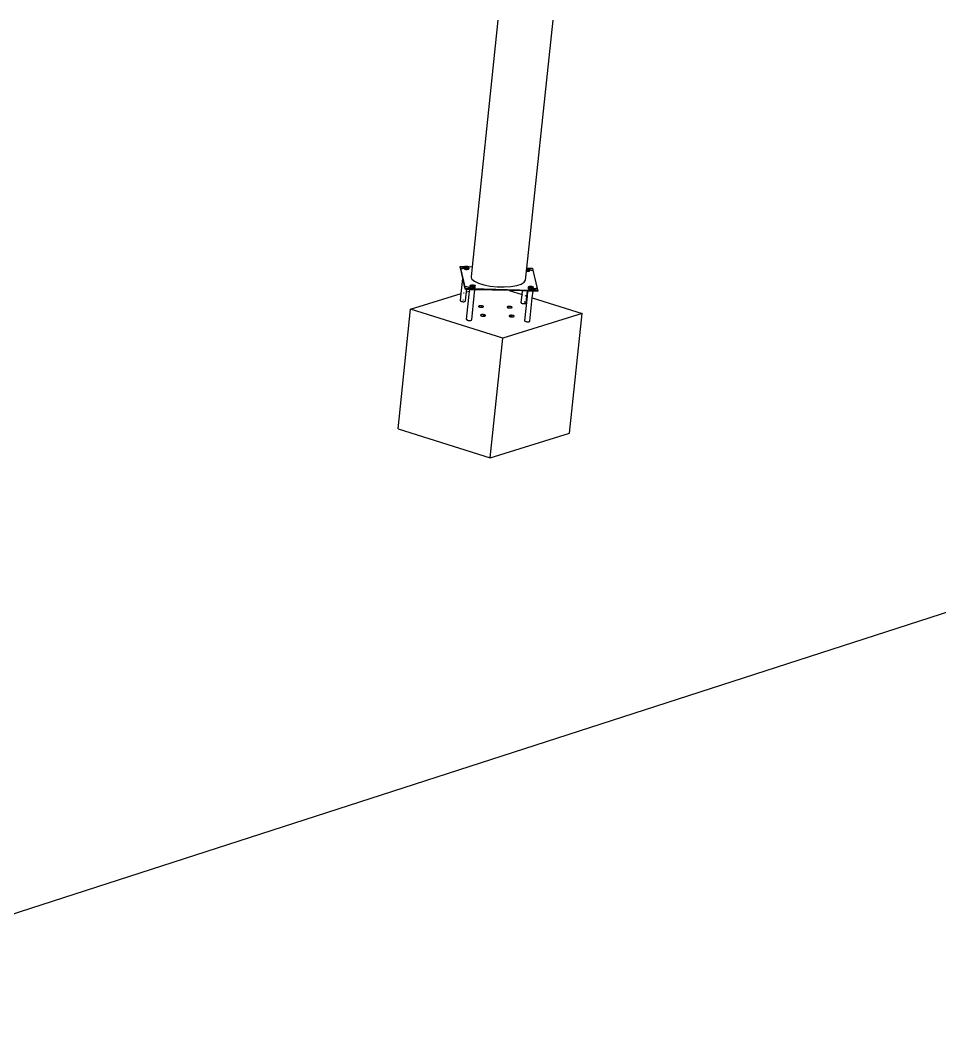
# Model space of a CAD drawing. Header units: inches. Extents: x -1925 to 2772, y -1726 to 1726.
# Drawn here: x 912.1 to 1111.1, y 1506.6 to 1726 of the extents above; entities that cross this region are included whole.
import ezdxf

# ---------------------------------------------------------------- set-up
doc = ezdxf.new("R2010")
doc.units = ezdxf.units.IN
doc.header["$MEASUREMENT"] = 0

msp = doc.modelspace()

# ---------------------------------------------------------------- linework, layer by layer
for p, q in [((1508.93, 1726.03), (152.03, 1287.27)), ((1009.97, 1672.68), (1015.55, 1726.03)), ((1021.73, 1672.39), (1027.4, 1726.03)), ((1007.32, 1672.57), (1007.34, 1672.74)), ((1007.42, 1672.14), (1007.32, 1672.57)), ((1007.44, 1672.32), (1007.34, 1672.74)), ((1007.34, 1672.74), (1008.21, 1672.72)), ((1007.34, 1672.74), (1008.35, 1672.43)), ((1007.42, 1672.14), (1007.44, 1672.32)), ((1007.89, 1670.14), (1007.42, 1672.14)), ((1007.44, 1672.32), (1007.79, 1672.32)), ((1008.37, 1668.34), (1007.44, 1672.32)), ((1007.79, 1672.32), (1008.11, 1672.36)), ((1008.11, 1672.36), (1008.13, 1672.36)), ((1008.12, 1672.33), (1008.11, 1672.28)), ((1008.12, 1672.33), (1008.11, 1672.29)), ((1008.11, 1672.28), (1008.14, 1672.24)), ((1008.16, 1672.37), (1008.12, 1672.33)), ((1008.13, 1672.34), (1008.12, 1672.33)), ((1008.13, 1672.36), (1008.16, 1672.65)), ((1008.13, 1672.36), (1008.19, 1672.38)), ((1008.13, 1672.33), (1008.18, 1672.37)), ((1008.16, 1672.37), (1008.13, 1672.34)), ((1008.13, 1672.34), (1008.13, 1672.36)), ((1008.13, 1672.29), (1008.13, 1672.34)), ((1008.13, 1672.29), (1008.13, 1672.33)), ((1008.15, 1672.25), (1008.13, 1672.29)), ((1008.14, 1672.24), (1008.2, 1672.2)), ((1008.22, 1672.2), (1008.15, 1672.25)), ((1008.16, 1672.65), (1008.17, 1672.69)), ((1008.19, 1672.61), (1008.16, 1672.65)), ((1008.24, 1672.4), (1008.16, 1672.37)), ((1008.19, 1672.38), (1008.16, 1672.37)), ((1008.17, 1672.69), (1008.21, 1672.72)), ((1008.18, 1672.37), (1008.21, 1672.38)), ((1008.25, 1672.57), (1008.19, 1672.61)), ((1008.24, 1672.4), (1008.19, 1672.38)), ((1008.19, 1672.38), (1008.21, 1672.38)), ((1008.2, 1672.2), (1008.3, 1672.16)), ((1008.21, 1672.72), (1008.22, 1672.73)), ((1008.21, 1672.38), (1008.38, 1672.42)), ((1008.21, 1672.38), (1008.25, 1672.4)), ((1008.22, 1672.73), (1008.29, 1672.76)), ((1008.31, 1672.17), (1008.22, 1672.2)), ((1008.35, 1672.43), (1008.24, 1672.4)), ((1008.35, 1672.42), (1008.24, 1672.4)), ((1008.35, 1672.53), (1008.25, 1672.57)), ((1008.25, 1672.4), (1008.36, 1672.42)), ((1008.29, 1672.76), (1008.39, 1672.78)), ((1008.3, 1672.16), (1008.42, 1672.13)), ((1008.42, 1672.14), (1008.31, 1672.17)), ((1008.46, 1672.5), (1008.35, 1672.53)), ((1008.47, 1672.44), (1008.35, 1672.43)), ((1008.35, 1672.43), (1008.35, 1672.43)), ((1008.35, 1672.43), (1008.36, 1672.42)), ((1008.36, 1672.42), (1008.35, 1672.42)), ((1008.36, 1672.42), (1008.4, 1672.43)), ((1008.36, 1672.42), (1008.36, 1672.42)), ((1008.36, 1672.42), (1008.37, 1672.42)), ((1008.38, 1672.42), (1008.4, 1672.43)), ((1008.39, 1672.78), (1008.52, 1672.8)), ((1008.4, 1672.43), (1008.55, 1672.49)), ((1008.4, 1672.43), (1008.48, 1672.44)), ((1008.55, 1672.12), (1008.42, 1672.14)), ((1008.42, 1672.13), (1008.55, 1672.11)), ((1008.55, 1672.49), (1008.46, 1672.5)), ((1008.61, 1672.44), (1008.47, 1672.44)), ((1008.48, 1672.44), (1008.61, 1672.44)), ((1008.52, 1672.8), (1008.65, 1672.8)), ((1008.59, 1672.48), (1008.55, 1672.49)), ((1008.69, 1672.11), (1008.55, 1672.12)), ((1008.55, 1672.11), (1008.69, 1672.1)), ((1008.73, 1672.47), (1008.59, 1672.48)), ((1008.76, 1672.43), (1008.61, 1672.44)), ((1008.76, 1672.44), (1008.61, 1672.44)), ((1008.65, 1672.8), (1008.79, 1672.79)), ((1009, 1672.38), (1008.65, 1672.28)), ((1008.69, 1672.11), (1008.65, 1672.27)), ((1008.65, 1672.27), (1009.18, 1672.26)), ((1008.83, 1672.11), (1008.69, 1672.11)), ((1008.69, 1672.1), (1008.69, 1672.11)), ((1008.69, 1672.11), (1008.83, 1672.11)), ((1008.86, 1672.48), (1008.73, 1672.47)), ((1008.89, 1672.42), (1008.76, 1672.44)), ((1008.76, 1672.43), (1008.88, 1672.41)), ((1008.79, 1672.79), (1008.92, 1672.77)), ((1008.95, 1672.13), (1008.83, 1672.11)), ((1008.83, 1672.11), (1008.96, 1672.12)), ((1008.99, 1672.49), (1008.86, 1672.48)), ((1008.89, 1672.41), (1008.88, 1672.41)), ((1008.88, 1672.41), (1009, 1672.38)), ((1009.01, 1672.39), (1008.89, 1672.42)), ((1009, 1672.38), (1008.89, 1672.41)), ((1008.92, 1672.77), (1009.04, 1672.74)), ((1009.05, 1672.15), (1008.95, 1672.13)), ((1008.96, 1672.12), (1009.07, 1672.15)), ((1009.09, 1672.51), (1008.99, 1672.49)), ((1009.01, 1672.39), (1009, 1672.38)), ((1009, 1672.38), (1009.09, 1672.35)), ((1009.01, 1672.38), (1009, 1672.38)), ((1009, 1672.38), (1009, 1672.38)), ((1009.11, 1672.35), (1009.01, 1672.39)), ((1009.11, 1672.34), (1009.01, 1672.38)), ((1009.04, 1672.74), (1009.13, 1672.71)), ((1009.13, 1672.18), (1009.05, 1672.15)), ((1009.07, 1672.15), (1009.15, 1672.18)), ((1009.17, 1672.54), (1009.09, 1672.51)), ((1009.09, 1672.35), (1009.15, 1672.31)), ((1009.17, 1672.31), (1009.11, 1672.35)), ((1009.17, 1672.3), (1009.11, 1672.34)), ((1009.13, 1672.71), (1009.14, 1672.7)), ((1009.17, 1672.22), (1009.13, 1672.18)), ((1009.14, 1672.7), (1009.97, 1672.68)), ((1009.14, 1672.7), (1009.19, 1672.67)), ((1009.15, 1672.31), (1009.18, 1672.26)), ((1009.15, 1672.18), (1009.19, 1672.22)), ((1009.21, 1672.58), (1009.17, 1672.54)), ((1009.2, 1672.26), (1009.17, 1672.31)), ((1009.18, 1672.28), (1009.17, 1672.3)), ((1009.18, 1672.26), (1009.17, 1672.22)), ((1009.18, 1672.28), (1009.22, 1672.62)), ((1009.2, 1672.26), (1009.18, 1672.28)), ((1009.18, 1672.26), (1009.18, 1672.28)), ((1009.18, 1672.26), (1009.18, 1672.26)), ((1009.18, 1672.26), (1009.2, 1672.26)), ((1009.19, 1672.67), (1009.22, 1672.62)), ((1009.19, 1672.22), (1009.2, 1672.26)), ((1009.2, 1672.26), (1009.2, 1672.26)), ((1009.2, 1672.26), (1009.2, 1672.26)), ((1009.2, 1672.26), (1009.2, 1672.26)), ((1009.2, 1672.26), (1009.2, 1672.26)), ((1009.22, 1672.62), (1009.21, 1672.58)), ((1009.74, 1670.46), (1009.97, 1672.68)), ((1021.45, 1669.75), (1021.65, 1671.7)), ((1021.65, 1671.7), (1021.69, 1672.06)), ((1021.65, 1671.7), (1021.69, 1671.69)), ((1021.69, 1672.06), (1021.71, 1672.23)), ((1021.73, 1672.05), (1021.69, 1672.06)), ((1021.69, 1671.69), (1021.83, 1671.68)), ((1021.71, 1672.23), (1021.73, 1672.37)), ((1021.71, 1672.23), (1021.79, 1672.18)), ((1021.73, 1672.39), (1022.94, 1672.36)), ((1021.73, 1672.37), (1021.73, 1672.39)), ((1021.73, 1672.37), (1021.79, 1672.37)), ((1021.87, 1672.04), (1021.73, 1672.05)), ((1021.79, 1672.37), (1021.93, 1672.36)), ((1021.79, 1672.18), (1022.03, 1672.09)), ((1021.83, 1671.68), (1021.97, 1671.68)), ((1021.97, 1671.68), (1021.83, 1671.68)), ((1021.85, 1672.04), (1022.91, 1672.37)), ((1022.14, 1671.95), (1021.85, 1671.86)), ((1021.86, 1672), (1021.89, 1672)), ((1022, 1672.04), (1021.87, 1672.04)), ((1021.89, 1672), (1021.87, 1672.01)), ((1021.89, 1672), (1022.02, 1671.98)), ((1022.03, 1671.98), (1021.89, 1672)), ((1021.93, 1672.36), (1022.06, 1672.34)), ((1022.09, 1671.7), (1021.97, 1671.68)), ((1021.97, 1671.68), (1022.1, 1671.69)), ((1022.13, 1672.06), (1022, 1672.04)), ((1022.02, 1671.98), (1022.14, 1671.95)), ((1022.03, 1672.09), (1022.14, 1672.06)), ((1022.15, 1671.96), (1022.03, 1671.98)), ((1022.06, 1672.34), (1022.17, 1672.31)), ((1022.19, 1671.72), (1022.09, 1671.7)), ((1022.1, 1671.69), (1022.21, 1671.72)), ((1022.14, 1672.06), (1022.13, 1672.06)), ((1022.23, 1672.08), (1022.14, 1672.06)), ((1022.14, 1672.06), (1022.34, 1672.01)), ((1022.15, 1671.96), (1022.14, 1671.95)), ((1022.14, 1671.95), (1022.23, 1671.92)), ((1022.24, 1671.92), (1022.15, 1671.96)), ((1022.17, 1672.31), (1022.27, 1672.28)), ((1022.27, 1671.75), (1022.19, 1671.72)), ((1022.21, 1671.72), (1022.28, 1671.75)), ((1022.31, 1672.11), (1022.23, 1672.08)), ((1022.23, 1671.92), (1022.29, 1671.87)), ((1022.31, 1671.88), (1022.24, 1671.92)), ((1022.27, 1672.28), (1022.33, 1672.24)), ((1022.31, 1671.79), (1022.27, 1671.75)), ((1022.28, 1671.75), (1022.33, 1671.79)), ((1022.29, 1671.87), (1022.32, 1671.83)), ((1022.35, 1672.15), (1022.31, 1672.11)), ((1022.32, 1671.86), (1022.31, 1671.88)), ((1022.32, 1671.83), (1022.31, 1671.79)), ((1022.32, 1671.86), (1022.34, 1672.01)), ((1022.34, 1671.83), (1022.32, 1671.86)), ((1022.32, 1671.83), (1022.32, 1671.86)), ((1022.33, 1672.24), (1022.36, 1672.19)), ((1022.33, 1671.79), (1022.34, 1671.83)), ((1022.34, 1672.01), (1022.36, 1672.19)), ((1022.34, 1672.01), (1022.34, 1672.01)), ((1022.34, 1672.01), (1022.68, 1671.96)), ((1022.36, 1672.19), (1022.35, 1672.15)), ((1022.68, 1671.96), (1023.04, 1671.94)), ((1022.94, 1672.36), (1023.04, 1671.94)), ((1023.04, 1671.94), (1024, 1667.95)), ((1007.54, 1666.87), (1007.89, 1670.14)), ((1008.35, 1668.16), (1007.89, 1670.14)), ((1009.87, 1669.99), (1009.74, 1670.46)), ((1009.87, 1669.99), (1010.39, 1669.52)), ((1010.39, 1669.52), (1011.27, 1669.1)), ((1021.18, 1669.3), (1021.45, 1669.75)), ((1008.35, 1668.16), (1008.37, 1668.34)), ((1008.45, 1667.73), (1008.35, 1668.16)), ((1008.73, 1668.31), (1008.37, 1668.34)), ((1008.47, 1667.91), (1008.37, 1668.34)), ((1008.45, 1667.73), (1008.47, 1667.91)), ((1008.73, 1667.73), (1008.45, 1667.73)), ((1008.47, 1667.91), (1009.37, 1668.18)), ((1009.85, 1667.87), (1008.47, 1667.91)), ((1008.67, 1667.21), (1008.73, 1667.73)), ((1008.67, 1667.21), (1009.36, 1667.42)), ((1008.71, 1661.22), (1009.36, 1667.42)), ((1009.07, 1668.26), (1008.73, 1668.31)), ((1009.39, 1667.71), (1008.73, 1667.73)), ((1009.37, 1668.19), (1009.07, 1668.26)), ((1009.36, 1667.42), (1009.39, 1667.71)), ((1009.36, 1667.42), (1009.39, 1667.44)), ((1009.61, 1668.09), (1009.37, 1668.19)), ((1009.83, 1667.7), (1009.39, 1667.71)), ((1009.45, 1668.27), (1009.44, 1668.22)), ((1009.45, 1668.27), (1009.44, 1668.23)), ((1009.44, 1668.22), (1009.47, 1668.18)), ((1009.49, 1668.31), (1009.45, 1668.27)), ((1009.46, 1668.28), (1009.45, 1668.27)), ((1009.46, 1668.28), (1009.5, 1668.59)), ((1009.49, 1668.31), (1009.46, 1668.28)), ((1009.46, 1668.23), (1009.46, 1668.28)), ((1009.46, 1668.23), (1009.47, 1668.27)), ((1009.49, 1668.18), (1009.46, 1668.23)), ((1009.47, 1668.27), (1009.51, 1668.31)), ((1009.47, 1668.18), (1009.53, 1668.14)), ((1009.57, 1668.34), (1009.49, 1668.31)), ((1009.57, 1668.34), (1009.49, 1668.31)), ((1009.55, 1668.14), (1009.49, 1668.18)), ((1009.5, 1668.63), (1009.55, 1668.67)), ((1009.5, 1668.59), (1009.5, 1668.63)), ((1009.52, 1668.55), (1009.5, 1668.59)), ((1009.51, 1668.31), (1009.59, 1668.34)), ((1009.59, 1668.51), (1009.52, 1668.55)), ((1009.53, 1668.14), (1009.63, 1668.1)), ((1009.55, 1668.67), (1009.62, 1668.7)), ((1009.64, 1668.11), (1009.55, 1668.14)), ((1009.68, 1668.37), (1009.57, 1668.34)), ((1009.68, 1668.36), (1009.57, 1668.34)), ((1009.68, 1668.47), (1009.59, 1668.51)), ((1009.59, 1668.34), (1009.69, 1668.36)), ((1009.77, 1667.99), (1009.61, 1668.09)), ((1009.62, 1668.7), (1009.73, 1668.72)), ((1009.63, 1668.1), (1009.75, 1668.07)), ((1009.76, 1668.08), (1009.64, 1668.11)), ((1009.79, 1668.44), (1009.68, 1668.47)), ((1009.81, 1668.38), (1009.68, 1668.37)), ((1009.68, 1668.37), (1009.68, 1668.37)), ((1009.69, 1668.36), (1009.68, 1668.36)), ((1009.7, 1668.36), (1009.69, 1668.36)), ((1009.81, 1668.38), (1009.7, 1668.36)), ((1009.73, 1668.72), (1009.85, 1668.74)), ((1009.75, 1668.07), (1009.88, 1668.05)), ((1009.89, 1668.06), (1009.76, 1668.08)), ((1009.85, 1667.87), (1009.77, 1667.99)), ((1009.92, 1668.42), (1009.79, 1668.44)), ((1009.95, 1668.38), (1009.81, 1668.38)), ((1009.95, 1668.38), (1009.81, 1668.38)), ((1009.83, 1667.7), (1009.85, 1667.87)), ((1010.48, 1667.68), (1009.83, 1667.7)), ((1009.85, 1668.74), (1009.99, 1668.74)), ((1022.72, 1667.56), (1009.85, 1667.87)), ((1009.88, 1668.05), (1010.03, 1668.04)), ((1010.02, 1668.05), (1009.89, 1668.06)), ((1010.06, 1668.41), (1009.92, 1668.42)), ((1009.95, 1668.38), (1009.99, 1668.21)), ((1009.95, 1668.38), (1010.09, 1668.37)), ((1010.09, 1668.38), (1009.95, 1668.38)), ((1009.99, 1668.74), (1010.12, 1668.73)), ((1010.33, 1668.32), (1009.99, 1668.21)), ((1010.51, 1668.2), (1009.99, 1668.21)), ((1010.02, 1668.05), (1009.99, 1668.21)), ((1010.16, 1668.05), (1010.02, 1668.05)), ((1010.03, 1668.05), (1010.17, 1668.05)), ((1010.03, 1668.04), (1010.17, 1668.04)), ((1010.2, 1668.41), (1010.06, 1668.41)), ((1010.23, 1668.35), (1010.09, 1668.38)), ((1010.09, 1668.37), (1010.22, 1668.35)), ((1010.12, 1668.73), (1010.25, 1668.71)), ((1010.28, 1668.07), (1010.16, 1668.05)), ((1010.17, 1668.04), (1010.3, 1668.06)), ((1010.17, 1668.05), (1010.29, 1668.06)), ((1010.32, 1668.43), (1010.2, 1668.41)), ((1010.22, 1668.35), (1010.33, 1668.32)), ((1010.34, 1668.33), (1010.23, 1668.35)), ((1010.25, 1668.71), (1010.37, 1668.68)), ((1010.39, 1668.09), (1010.28, 1668.07)), ((1010.29, 1668.06), (1010.4, 1668.09)), ((1010.3, 1668.06), (1010.4, 1668.08)), ((1010.42, 1668.45), (1010.32, 1668.43)), ((1010.34, 1668.33), (1010.33, 1668.32)), ((1010.33, 1668.32), (1010.42, 1668.29)), ((1010.33, 1668.32), (1010.33, 1668.32)), ((1010.44, 1668.29), (1010.34, 1668.33)), ((1010.35, 1666.39), (1010.48, 1667.68)), ((1010.37, 1668.68), (1010.46, 1668.65)), ((1010.46, 1668.12), (1010.39, 1668.09)), ((1010.4, 1668.09), (1010.48, 1668.12)), ((1010.4, 1668.08), (1010.48, 1668.11)), ((1010.5, 1668.48), (1010.42, 1668.45)), ((1010.42, 1668.29), (1010.49, 1668.24)), ((1010.5, 1668.25), (1010.44, 1668.29)), ((1010.46, 1668.65), (1010.52, 1668.61)), ((1010.51, 1668.16), (1010.46, 1668.12)), ((1010.48, 1668.12), (1010.52, 1668.16)), ((1010.48, 1668.11), (1010.53, 1668.15)), ((1017.9, 1667.5), (1010.48, 1667.68)), ((1010.49, 1668.24), (1010.51, 1668.2)), ((1010.54, 1668.52), (1010.5, 1668.48)), ((1010.53, 1668.2), (1010.5, 1668.25)), ((1010.51, 1668.2), (1010.55, 1668.56)), ((1010.51, 1668.2), (1010.51, 1668.16)), ((1010.51, 1668.2), (1010.51, 1668.2)), ((1010.51, 1668.2), (1010.53, 1668.2)), ((1010.52, 1668.61), (1010.55, 1668.56)), ((1010.52, 1668.16), (1010.53, 1668.2)), ((1010.53, 1668.15), (1010.53, 1668.2)), ((1010.53, 1668.2), (1010.53, 1668.2)), ((1010.53, 1668.2), (1010.53, 1668.2)), ((1010.55, 1668.56), (1010.54, 1668.52)), ((1011.27, 1669.1), (1012.44, 1668.74)), ((1012.44, 1668.74), (1013.82, 1668.47)), ((1013.82, 1668.47), (1015.33, 1668.32)), ((1015.33, 1668.32), (1016.86, 1668.29)), ((1016.86, 1668.29), (1018.29, 1668.38)), ((1017.9, 1667.5), (1020.69, 1666.63)), ((1020.78, 1667.43), (1017.9, 1667.5)), ((1018.29, 1668.38), (1019.55, 1668.59)), ((1019.55, 1668.59), (1020.53, 1668.9)), ((1020.53, 1668.9), (1021.18, 1669.3)), ((1020.69, 1666.63), (1020.78, 1667.43)), ((1021.87, 1667.41), (1020.78, 1667.43)), ((1021.75, 1666.3), (1021.87, 1667.41)), ((1021.86, 1666.27), (1021.98, 1667.4)), ((1021.98, 1667.4), (1021.87, 1667.41)), ((1022.7, 1667.39), (1021.98, 1667.4)), ((1022.04, 1667.95), (1022.07, 1667.9)), ((1022.06, 1667.99), (1022.05, 1667.94)), ((1022.1, 1668.03), (1022.06, 1667.99)), ((1022.07, 1667.94), (1022.1, 1668.3)), ((1022.07, 1667.98), (1022.12, 1668.02)), ((1022.07, 1667.94), (1022.07, 1667.98)), ((1022.09, 1667.9), (1022.07, 1667.94)), ((1022.07, 1667.9), (1022.13, 1667.86)), ((1022.16, 1667.86), (1022.09, 1667.9)), ((1022.1, 1668.3), (1022.11, 1668.35)), ((1022.13, 1668.26), (1022.1, 1668.3)), ((1022.18, 1668.06), (1022.1, 1668.03)), ((1022.11, 1668.35), (1022.16, 1668.38)), ((1022.12, 1668.02), (1022.19, 1668.05)), ((1022.2, 1668.22), (1022.13, 1668.26)), ((1022.13, 1667.86), (1022.23, 1667.82)), ((1022.16, 1668.38), (1022.23, 1668.42)), ((1022.25, 1667.82), (1022.16, 1667.86)), ((1022.29, 1668.08), (1022.18, 1668.06)), ((1022.19, 1668.05), (1022.3, 1668.08)), ((1022.29, 1668.18), (1022.2, 1668.22)), ((1022.23, 1668.42), (1022.33, 1668.44)), ((1022.23, 1667.82), (1022.35, 1667.79)), ((1022.36, 1667.79), (1022.25, 1667.82)), ((1022.4, 1668.16), (1022.29, 1668.18)), ((1022.41, 1668.1), (1022.29, 1668.08)), ((1022.29, 1668.08), (1022.29, 1668.08)), ((1022.42, 1668.09), (1022.3, 1668.08)), ((1022.3, 1668.08), (1022.3, 1668.08)), ((1022.33, 1668.44), (1022.46, 1668.45)), ((1022.35, 1667.79), (1022.48, 1667.77)), ((1022.5, 1667.77), (1022.36, 1667.79)), ((1022.53, 1668.14), (1022.4, 1668.16)), ((1022.53, 1668.1), (1022.41, 1668.1)), ((1022.42, 1668.09), (1022.53, 1668.09)), ((1022.46, 1668.45), (1022.59, 1668.45)), ((1022.48, 1667.77), (1022.63, 1667.77)), ((1022.5, 1667.77), (1022.63, 1667.77)), ((1022.67, 1668.13), (1022.53, 1668.14)), ((1022.59, 1668.45), (1022.73, 1668.45)), ((1022.77, 1667.77), (1022.63, 1667.77)), ((1022.63, 1667.77), (1022.63, 1667.77)), ((1022.64, 1667.76), (1022.78, 1667.76)), ((1022.79, 1667.99), (1022.65, 1667.95)), ((1022.79, 1667.92), (1022.65, 1667.92)), ((1022.81, 1668.13), (1022.67, 1668.13)), ((1022.69, 1668.1), (1022.67, 1668.1)), ((1022.7, 1668.08), (1022.67, 1668.09)), ((1022.7, 1668.09), (1022.67, 1668.09)), ((1022.8, 1668.08), (1022.69, 1668.1)), ((1022.8, 1668.07), (1022.7, 1668.09)), ((1022.7, 1668.08), (1022.8, 1668.07)), ((1022.7, 1667.39), (1022.72, 1667.56)), ((1023.07, 1667.38), (1022.7, 1667.39)), ((1022.74, 1667.67), (1022.72, 1667.56)), ((1024.1, 1667.53), (1022.72, 1667.56)), ((1022.73, 1668.45), (1022.86, 1668.43)), ((1022.86, 1667.77), (1022.74, 1667.67)), ((1022.88, 1667.78), (1022.77, 1667.77)), ((1022.78, 1667.76), (1022.9, 1667.78)), ((1022.93, 1668.14), (1022.81, 1668.13)), ((1022.86, 1668.43), (1022.98, 1668.4)), ((1022.88, 1667.78), (1022.86, 1667.77)), ((1022.88, 1667.78), (1022.89, 1667.78)), ((1023.05, 1667.85), (1022.89, 1667.79)), ((1023, 1667.81), (1022.89, 1667.78)), ((1022.9, 1667.78), (1023.01, 1667.8)), ((1023.12, 1667.91), (1022.91, 1667.92)), ((1022.94, 1668.05), (1022.92, 1668.05)), ((1022.95, 1668.04), (1022.92, 1668.05)), ((1022.92, 1668.04), (1022.94, 1668.04)), ((1022.94, 1668.04), (1022.92, 1668.03)), ((1022.92, 1665.94), (1023.07, 1667.38)), ((1023.03, 1668.17), (1022.93, 1668.14)), ((1023.04, 1668.01), (1022.94, 1668.05)), ((1022.94, 1668.04), (1023.03, 1668)), ((1022.94, 1668.04), (1022.94, 1668.04)), ((1022.95, 1668.04), (1022.94, 1668.04)), ((1023.04, 1668.01), (1022.95, 1668.04)), ((1022.98, 1668.4), (1023.07, 1668.36)), ((1023.07, 1667.84), (1023, 1667.81)), ((1023.01, 1667.8), (1023.09, 1667.83)), ((1023.11, 1668.2), (1023.03, 1668.17)), ((1023.03, 1668), (1023.1, 1667.96)), ((1023.04, 1668.01), (1023.1, 1667.97)), ((1023.05, 1668), (1023.04, 1668.01)), ((1023.11, 1667.96), (1023.05, 1668)), ((1023.1, 1667.86), (1023.05, 1667.85)), ((1023.08, 1667.84), (1023.06, 1667.85)), ((1023.07, 1668.36), (1023.13, 1668.32)), ((1023.07, 1667.84), (1023.1, 1667.86)), ((1023.07, 1667.84), (1023.08, 1667.84)), ((1024.08, 1667.35), (1023.07, 1667.38)), ((1023.08, 1667.84), (1023.11, 1667.87)), ((1023.08, 1667.84), (1023.08, 1667.84)), ((1023.1, 1667.84), (1023.08, 1667.84)), ((1023.09, 1667.83), (1023.1, 1667.84)), ((1023.12, 1667.93), (1023.1, 1667.97)), ((1023.1, 1667.96), (1023.12, 1667.92)), ((1023.12, 1667.87), (1023.1, 1667.86)), ((1023.11, 1667.87), (1023.1, 1667.86)), ((1023.1, 1667.84), (1023.13, 1667.87)), ((1024.1, 1667.53), (1023.1, 1667.84)), ((1023.15, 1668.24), (1023.11, 1668.2)), ((1023.14, 1667.92), (1023.11, 1667.96)), ((1023.32, 1667.91), (1023.11, 1667.87)), ((1023.11, 1667.87), (1023.12, 1667.88)), ((1023.12, 1667.93), (1023.16, 1668.28)), ((1023.13, 1667.92), (1023.12, 1667.93)), ((1023.12, 1667.92), (1023.12, 1667.93)), ((1023.12, 1667.88), (1023.13, 1667.92)), ((1023.12, 1667.92), (1023.12, 1667.91)), ((1023.12, 1667.91), (1023.12, 1667.87)), ((1023.13, 1668.32), (1023.16, 1668.28)), ((1023.13, 1667.87), (1023.14, 1667.91)), ((1023.14, 1667.91), (1023.14, 1667.92)), ((1023.14, 1667.91), (1023.14, 1667.91)), ((1023.16, 1668.28), (1023.15, 1668.24)), ((1023.65, 1667.95), (1023.32, 1667.91)), ((1024, 1667.95), (1023.65, 1667.95)), ((1024, 1667.95), (1024.1, 1667.53)), ((1024.08, 1667.35), (1024.1, 1667.53)), ((996.56, 1663.48), (1007.54, 1666.87)), ((1007.38, 1665.29), (1007.54, 1666.87)), ((1007.39, 1665.34), (1007.38, 1665.29)), ((1007.38, 1665.29), (1007.41, 1665.25)), ((1007.42, 1665.37), (1007.39, 1665.34)), ((1007.41, 1665.25), (1007.47, 1665.21)), ((1007.47, 1665.21), (1007.57, 1665.17)), ((1007.54, 1666.87), (1007.58, 1666.88)), ((1007.57, 1665.17), (1007.69, 1665.14)), ((1007.69, 1665.14), (1007.82, 1665.12)), ((1007.82, 1665.12), (1007.96, 1665.11)), ((1007.89, 1665.45), (1007.86, 1665.45)), ((1008, 1665.44), (1007.89, 1665.45)), ((1007.96, 1665.11), (1008.1, 1665.11)), ((1008.02, 1667.01), (1008.17, 1667.06)), ((1008.1, 1665.11), (1008.23, 1665.13)), ((1008.23, 1665.13), (1008.34, 1665.15)), ((1008.34, 1665.15), (1008.42, 1665.19)), ((1008.38, 1665.35), (1008.36, 1665.36)), ((1008.43, 1665.32), (1008.38, 1665.35)), ((1008.42, 1665.19), (1008.46, 1665.22)), ((1008.46, 1665.22), (1008.47, 1665.27)), ((1008.47, 1665.27), (1008.67, 1667.21)), ((1008.47, 1665.27), (1008.47, 1665.27)), ((1008.55, 1667.18), (1008.63, 1667.2)), ((1008.67, 1667.21), (1008.67, 1667.21)), ((1009.8, 1661.2), (1010.35, 1666.39)), ((1010.35, 1666.39), (1010.34, 1666.39)), ((1010.35, 1666.39), (1010.34, 1666.4)), ((1020.51, 1664.87), (1020.69, 1666.63)), ((1020.69, 1666.63), (1020.73, 1666.62)), ((1021.28, 1666.45), (1021.64, 1666.34)), ((1021.3, 1660.95), (1021.86, 1666.27)), ((1021.6, 1664.84), (1021.75, 1666.3)), ((1021.75, 1666.3), (1021.75, 1666.3)), ((1021.75, 1666.3), (1021.86, 1666.27)), ((1022.39, 1660.92), (1022.92, 1665.94)), ((1022.92, 1665.94), (1033.72, 1662.57)), ((993.89, 1637.6), (996.56, 1663.48)), ((1016.51, 1657.24), (996.56, 1663.48)), ((1011.28, 1664.12), (1011.27, 1664.08)), ((1011.27, 1664.08), (1011.3, 1664.04)), ((1011.32, 1664.16), (1011.28, 1664.12)), ((1011.3, 1664.04), (1011.36, 1663.99)), ((1011.4, 1664.2), (1011.32, 1664.16)), ((1011.36, 1663.99), (1011.46, 1663.96)), ((1011.51, 1664.22), (1011.4, 1664.2)), ((1011.46, 1663.96), (1011.58, 1663.93)), ((1011.64, 1664.23), (1011.51, 1664.22)), ((1011.58, 1663.93), (1011.71, 1663.91)), ((1011.78, 1664.24), (1011.64, 1664.23)), ((1011.71, 1663.91), (1011.86, 1663.9)), ((1011.92, 1664.23), (1011.78, 1664.24)), ((1011.82, 1664.07), (1012.23, 1663.94)), ((1011.86, 1663.9), (1012, 1663.9)), ((1012.06, 1664.21), (1011.92, 1664.23)), ((1012, 1663.9), (1012.12, 1663.91)), ((1012.17, 1664.18), (1012.06, 1664.21)), ((1012.12, 1663.91), (1012.23, 1663.94)), ((1012.27, 1664.14), (1012.17, 1664.18)), ((1012.23, 1663.94), (1012.31, 1663.97)), ((1012.33, 1664.1), (1012.27, 1664.14)), ((1012.31, 1663.97), (1012.35, 1664.01)), ((1012.36, 1664.05), (1012.33, 1664.1)), ((1012.35, 1664.01), (1012.36, 1664.05)), ((1017.47, 1663.97), (1017.46, 1663.93)), ((1017.46, 1663.93), (1017.49, 1663.88)), ((1017.51, 1664.01), (1017.47, 1663.97)), ((1017.49, 1663.88), (1017.56, 1663.84)), ((1017.59, 1664.04), (1017.51, 1664.01)), ((1017.56, 1663.84), (1017.65, 1663.8)), ((1017.7, 1664.07), (1017.59, 1664.04)), ((1017.65, 1663.8), (1018.01, 1663.92)), ((1017.65, 1663.8), (1017.77, 1663.77)), ((1017.83, 1664.08), (1017.7, 1664.07)), ((1017.77, 1663.77), (1017.91, 1663.75)), ((1017.97, 1664.08), (1017.83, 1664.08)), ((1017.91, 1663.75), (1018.05, 1663.75)), ((1018.11, 1664.08), (1017.97, 1664.08)), ((1018.05, 1663.75), (1018.19, 1663.75)), ((1018.25, 1664.06), (1018.11, 1664.08)), ((1018.19, 1663.75), (1018.32, 1663.76)), ((1018.37, 1664.03), (1018.25, 1664.06)), ((1018.32, 1663.76), (1018.42, 1663.79)), ((1018.46, 1663.99), (1018.37, 1664.03)), ((1018.42, 1663.79), (1018.5, 1663.82)), ((1018.52, 1663.95), (1018.46, 1663.99)), ((1018.5, 1663.82), (1018.55, 1663.86)), ((1018.55, 1663.9), (1018.52, 1663.95)), ((1018.55, 1663.86), (1018.55, 1663.9)), ((1020.55, 1664.94), (1020.51, 1664.91)), ((1020.51, 1664.91), (1020.51, 1664.87)), ((1020.51, 1664.87), (1020.54, 1664.82)), ((1020.54, 1664.82), (1020.6, 1664.78)), ((1020.6, 1664.78), (1020.7, 1664.75)), ((1020.7, 1664.75), (1020.81, 1664.72)), ((1020.81, 1664.72), (1020.95, 1664.7)), ((1020.95, 1664.7), (1021.09, 1664.69)), ((1021.09, 1664.69), (1021.23, 1664.69)), ((1021.15, 1665.02), (1021.13, 1665.02)), ((1021.29, 1665), (1021.15, 1665.02)), ((1021.23, 1664.69), (1021.36, 1664.7)), ((1021.41, 1664.97), (1021.29, 1665)), ((1021.36, 1664.7), (1021.47, 1664.73)), ((1021.49, 1664.94), (1021.41, 1664.97)), ((1021.47, 1664.73), (1021.55, 1664.76)), ((1021.55, 1664.76), (1021.59, 1664.8)), ((1021.59, 1664.8), (1021.6, 1664.84)), ((1021.6, 1664.84), (1021.6, 1664.85)), ((1008.72, 1661.27), (1008.71, 1661.22)), ((1008.71, 1661.22), (1008.74, 1661.18)), ((1008.75, 1661.3), (1008.72, 1661.27)), ((1008.74, 1661.18), (1008.8, 1661.14)), ((1008.8, 1661.14), (1008.9, 1661.1)), ((1008.9, 1661.1), (1009.02, 1661.07)), ((1009.02, 1661.07), (1009.15, 1661.05)), ((1009.15, 1661.05), (1009.3, 1661.04)), ((1009.3, 1661.04), (1009.44, 1661.04)), ((1009.44, 1661.04), (1009.56, 1661.06)), ((1009.56, 1661.06), (1009.67, 1661.08)), ((1009.67, 1661.08), (1009.75, 1661.11)), ((1009.75, 1661.11), (1009.79, 1661.15)), ((1009.79, 1661.15), (1009.8, 1661.2)), ((1009.8, 1661.2), (1009.8, 1661.2)), ((1011.73, 1662.2), (1011.72, 1662.15)), ((1011.72, 1662.15), (1011.75, 1662.11)), ((1011.78, 1662.24), (1011.73, 1662.2)), ((1011.75, 1662.11), (1011.82, 1662.07)), ((1011.85, 1662.27), (1011.78, 1662.24)), ((1011.82, 1662.07), (1011.91, 1662.03)), ((1011.96, 1662.3), (1011.85, 1662.27)), ((1011.91, 1662.03), (1012.03, 1662)), ((1012.09, 1662.31), (1011.96, 1662.3)), ((1012.03, 1662), (1012.17, 1661.98)), ((1012.23, 1662.31), (1012.09, 1662.31)), ((1012.17, 1661.98), (1012.31, 1661.97)), ((1012.37, 1662.3), (1012.23, 1662.31)), ((1012.27, 1662.14), (1012.63, 1662.25)), ((1012.31, 1661.97), (1012.45, 1661.97)), ((1012.51, 1662.28), (1012.37, 1662.3)), ((1012.45, 1661.97), (1012.58, 1661.99)), ((1012.63, 1662.25), (1012.51, 1662.28)), ((1012.58, 1661.99), (1012.68, 1662.01)), ((1012.72, 1662.21), (1012.63, 1662.25)), ((1012.68, 1662.01), (1012.76, 1662.05)), ((1012.79, 1662.17), (1012.72, 1662.21)), ((1012.76, 1662.05), (1012.81, 1662.08)), ((1012.82, 1662.13), (1012.79, 1662.17)), ((1012.81, 1662.08), (1012.82, 1662.13)), ((1033.72, 1662.57), (1016.51, 1657.24)), ((1017.93, 1662.05), (1017.92, 1662)), ((1017.92, 1662), (1017.95, 1661.96)), ((1017.97, 1662.09), (1017.93, 1662.05)), ((1017.95, 1661.96), (1018.01, 1661.92)), ((1018.05, 1662.12), (1017.97, 1662.09)), ((1018.01, 1661.92), (1018.11, 1661.88)), ((1018.16, 1662.14), (1018.05, 1662.12)), ((1018.05, 1662.12), (1018.47, 1661.99)), ((1018.11, 1661.88), (1018.23, 1661.85)), ((1018.29, 1662.16), (1018.16, 1662.14)), ((1018.23, 1661.85), (1018.36, 1661.83)), ((1018.43, 1662.16), (1018.29, 1662.16)), ((1018.36, 1661.83), (1018.51, 1661.82)), ((1018.57, 1662.15), (1018.43, 1662.16)), ((1018.51, 1661.82), (1018.65, 1661.82)), ((1018.7, 1662.13), (1018.57, 1662.15)), ((1018.65, 1661.82), (1018.77, 1661.84)), ((1018.82, 1662.1), (1018.7, 1662.13)), ((1018.77, 1661.84), (1018.88, 1661.86)), ((1018.92, 1662.06), (1018.82, 1662.1)), ((1018.88, 1661.86), (1018.96, 1661.89)), ((1018.98, 1662.02), (1018.92, 1662.06)), ((1018.96, 1661.89), (1019, 1661.93)), ((1019.01, 1661.98), (1018.98, 1662.02)), ((1019, 1661.93), (1019.01, 1661.98)), ((1021.33, 1660.9), (1021.3, 1660.95)), ((1021.33, 1660.9), (1021.39, 1660.86)), ((1021.39, 1660.86), (1021.49, 1660.82)), ((1021.49, 1660.82), (1021.61, 1660.79)), ((1021.61, 1660.79), (1021.74, 1660.77)), ((1021.74, 1660.77), (1021.88, 1660.77)), ((1021.88, 1660.77), (1022.02, 1660.77)), ((1022.02, 1660.77), (1022.15, 1660.78)), ((1022.15, 1660.78), (1022.26, 1660.81)), ((1022.26, 1660.81), (1022.34, 1660.84)), ((1022.34, 1660.84), (1022.38, 1660.88)), ((1022.38, 1660.88), (1022.39, 1660.92)), ((1030.95, 1636.68), (1033.72, 1662.57)), ((1013.77, 1631.29), (1016.51, 1657.24)), ((993.89, 1637.6), (1013.77, 1631.29)), ((1013.77, 1631.29), (1030.95, 1636.68))]:
    msp.add_line(p, q)

doc.saveas('drawing.dxf')
